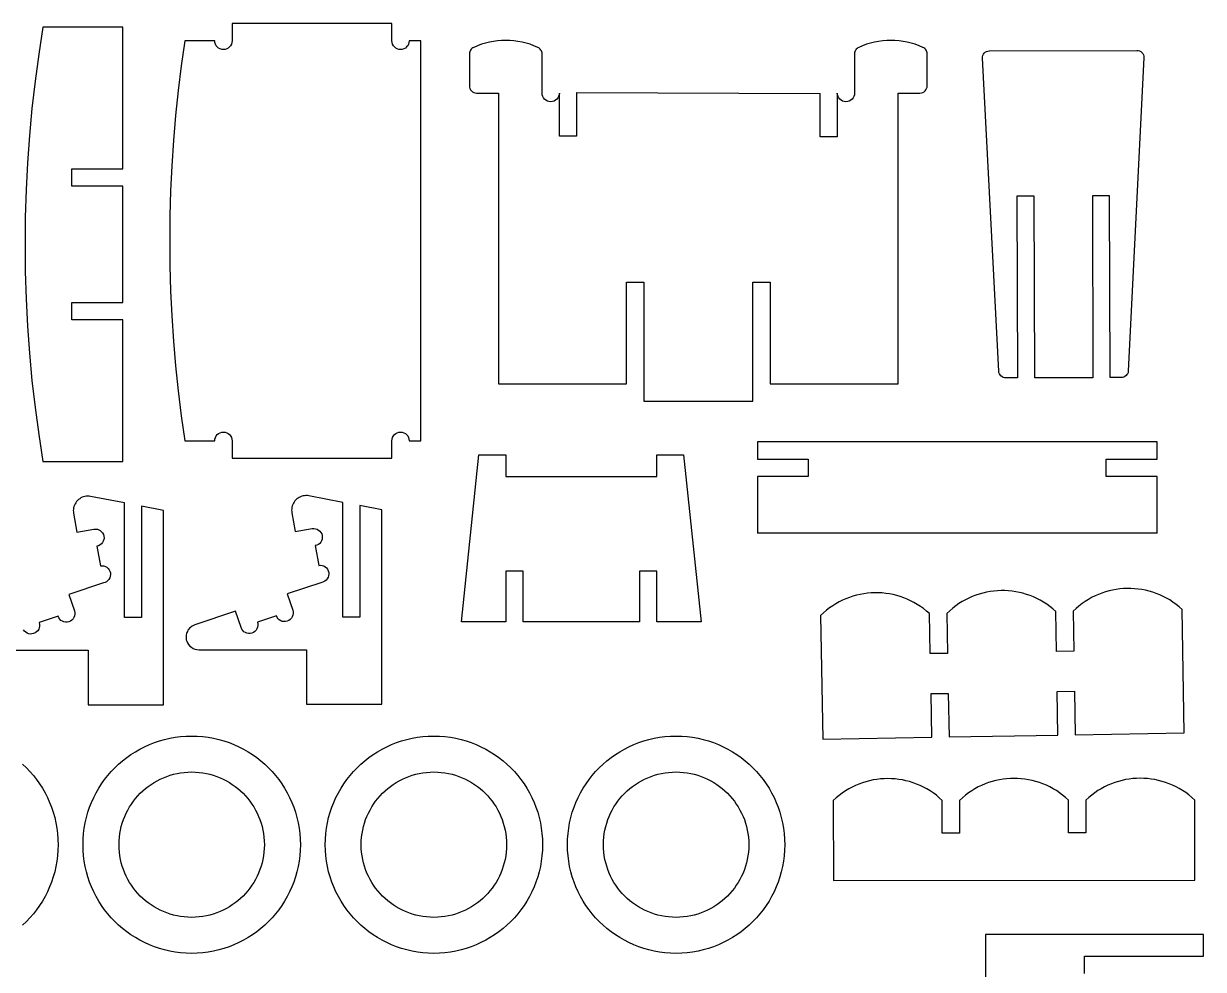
# Model space of a CAD drawing. Extents: x 9 to 509, y 40 to 335.
# Drawn here: x 319.3 to 509.4, y 177.2 to 329.5 of the extents above; entities that cross this region are included whole.
import ezdxf

# ---------------------------------------------------------------- set-up
doc = ezdxf.new("R2010")
doc.units = 0
doc.layers.get('0').update_dxf_attribs({"linetype": 'CONTINUOUS'})

msp = doc.modelspace()

# ---------------------------------------------------------------- linework, layer by layer
at = {"linetype": 'CONTINUOUS'}
for p, q in [((408.4, 318.39), (447.62, 318.23)), ((501.91, 247.46), (437.52, 247.46))]:
    msp.add_line(p, q, dxfattribs=at)
at = {"color": 7, "linetype": 'CONTINUOUS'}
for points in [[(322.43, 258.97), (335.31, 258.97), (335.31, 281.8), (327.11, 281.8), (327.11, 284.58), (335.31, 284.58), (335.31, 303.31), (327.11, 303.31), (327.11, 306.09), (335.31, 306.09), (335.31, 328.92), (322.43, 328.92), (322.43, 328.92), (321.75, 324.57), (321.17, 320.21), (320.67, 315.85), (320.27, 311.47), (319.95, 307.1), (319.73, 302.71), (319.59, 298.33), (319.55, 293.94), (319.59, 289.56), (319.73, 285.17), (319.95, 280.79), (320.27, 276.41), (320.67, 272.04), (321.17, 267.67), (321.75, 263.32), (322.43, 258.97), (322.43, 258.97)], [(345.29, 262.33), (350.12, 262.33), (350.14, 262.61), (350.23, 262.87), (350.35, 263.11), (350.52, 263.31), (350.73, 263.48), (350.97, 263.61), (351.23, 263.69), (351.51, 263.72), (351.79, 263.69), (352.05, 263.61), (352.28, 263.48), (352.49, 263.31), (352.66, 263.11), (352.79, 262.87), (352.87, 262.61), (352.9, 262.33), (352.9, 262.33), (352.9, 262.33), (352.9, 259.55), (378.65, 259.55), (378.65, 262.33), (378.68, 262.61), (378.76, 262.87), (378.89, 263.11), (379.06, 263.31), (379.26, 263.48), (379.5, 263.61), (379.76, 263.69), (380.04, 263.72), (380.32, 263.69), (380.58, 263.61), (380.82, 263.48), (381.02, 263.31), (381.19, 263.11), (381.32, 262.87), (381.4, 262.61), (381.43, 262.33), (381.43, 262.33), (381.43, 262.33), (383.33, 262.33), (383.33, 326.71), (381.43, 326.71), (381.43, 326.71), (381.4, 326.43), (381.32, 326.17), (381.19, 325.94), (381.02, 325.73), (380.82, 325.56), (380.58, 325.43), (380.32, 325.35), (380.04, 325.32), (379.76, 325.35), (379.5, 325.43), (379.26, 325.56), (379.06, 325.73), (378.89, 325.94), (378.76, 326.17), (378.68, 326.43), (378.65, 326.71), (378.65, 326.71), (378.65, 329.49), (352.9, 329.49), (352.9, 326.71), (352.9, 326.71), (352.87, 326.43), (352.79, 326.17), (352.66, 325.94), (352.49, 325.73), (352.28, 325.56), (352.05, 325.43), (351.79, 325.35), (351.51, 325.32), (351.23, 325.35), (350.97, 325.43), (350.73, 325.56), (350.52, 325.73), (350.35, 325.94), (350.23, 326.17), (350.14, 326.43), (350.12, 326.71), (350.12, 326.71), (345.29, 326.71), (345.29, 326.71), (344.72, 322.71), (344.22, 318.7), (343.8, 314.68), (343.46, 310.65), (343.19, 306.62), (343, 302.59), (342.89, 298.56), (342.85, 294.52), (342.89, 290.48), (343, 286.45), (343.19, 282.42), (343.46, 278.39), (343.8, 274.37), (344.22, 270.35), (344.72, 266.33), (345.29, 262.33), (345.29, 262.33)], [(405.62, 318.31), (405.59, 318.03), (405.51, 317.77), (405.38, 317.53), (405.21, 317.33), (405.01, 317.16), (404.77, 317.03), (404.51, 316.95), (404.23, 316.92), (404.23, 316.92), (404.23, 316.92), (403.95, 316.95), (403.69, 317.03), (403.45, 317.16), (403.25, 317.33), (403.08, 317.53), (402.95, 317.77), (402.87, 318.03), (402.84, 318.31), (402.84, 318.31), (402.84, 318.31), (402.84, 324.61), (402.84, 324.61), (402.83, 324.78), (402.79, 324.94), (402.73, 325.1), (402.65, 325.24), (402.55, 325.37), (402.44, 325.49), (402.3, 325.59), (402.15, 325.67), (402.15, 325.67), (401.53, 325.94), (400.9, 326.16), (400.26, 326.36), (399.61, 326.51), (398.96, 326.64), (398.31, 326.72), (397.65, 326.78), (396.99, 326.79), (396.32, 326.78), (395.67, 326.72), (395.01, 326.64), (394.36, 326.51), (393.71, 326.36), (393.07, 326.16), (392.44, 325.94), (391.82, 325.67), (391.82, 325.67), (391.67, 325.59), (391.54, 325.49), (391.42, 325.37), (391.32, 325.24), (391.24, 325.1), (391.18, 324.94), (391.14, 324.78), (391.13, 324.61), (391.13, 324.61), (391.13, 319.48), (391.13, 319.48), (391.16, 319.25), (391.22, 319.03), (391.33, 318.83), (391.47, 318.65), (391.65, 318.51), (391.85, 318.4), (392.07, 318.34), (392.3, 318.31), (392.3, 318.31), (392.3, 318.31), (395.81, 318.31), (395.81, 271.49), (416.45, 271.49), (416.45, 287.87), (419.23, 287.87), (419.23, 268.71), (436.79, 268.71), (436.79, 287.87), (439.57, 287.87), (439.57, 271.49), (460.2, 271.49), (460.2, 318.31), (463.71, 318.31), (463.71, 318.31), (463.95, 318.34), (464.17, 318.4), (464.37, 318.51), (464.54, 318.65), (464.68, 318.83), (464.79, 319.03), (464.86, 319.25), (464.88, 319.48), (464.88, 319.48), (464.88, 319.48), (464.88, 324.61), (464.88, 324.61), (464.87, 324.78), (464.84, 324.94), (464.78, 325.1), (464.7, 325.24), (464.6, 325.37), (464.48, 325.49), (464.35, 325.59), (464.2, 325.67), (464.2, 325.67), (463.58, 325.94), (462.94, 326.16), (462.3, 326.36), (461.66, 326.51), (461.01, 326.64), (460.35, 326.72), (459.69, 326.78), (459.03, 326.79), (458.37, 326.78), (457.71, 326.72), (457.05, 326.64), (456.4, 326.51), (455.75, 326.36), (455.11, 326.16), (454.48, 325.94), (453.86, 325.67), (453.86, 325.67), (453.71, 325.59), (453.58, 325.49), (453.46, 325.37), (453.36, 325.24), (453.28, 325.1), (453.22, 324.94), (453.19, 324.78), (453.18, 324.61), (453.18, 324.61), (453.18, 318.31), (453.18, 318.31), (453.15, 318.03), (453.07, 317.77), (452.94, 317.53), (452.77, 317.33), (452.56, 317.16), (452.33, 317.03), (452.07, 316.95), (451.79, 316.92), (451.79, 316.92), (451.79, 316.92), (451.51, 316.95), (451.25, 317.03), (451.01, 317.16), (450.8, 317.33), (450.63, 317.53), (450.51, 317.77), (450.42, 318.03), (450.4, 318.31), (450.4, 318.31), (450.4, 318.31)], [(476.4, 273.56), (473.78, 323.91), (473.78, 323.91), (473.79, 324.14), (473.85, 324.36), (473.94, 324.56), (474.07, 324.74), (474.24, 324.89), (474.43, 325), (474.64, 325.08), (474.87, 325.12), (474.92, 325.12), (474.92, 325.12), (498.65, 325.18), (498.65, 325.18), (498.88, 325.16), (499.1, 325.09), (499.29, 324.99), (499.47, 324.85), (499.61, 324.68), (499.71, 324.48), (499.78, 324.27), (499.8, 324.04), (499.8, 323.98), (499.8, 323.98), (497.27, 273.61), (497.27, 273.61), (497.24, 273.38), (497.17, 273.17), (497.05, 272.98), (496.91, 272.82), (496.74, 272.68), (496.55, 272.58), (496.33, 272.52), (496.11, 272.49), (496.11, 272.49), (494.35, 272.49), (494.27, 301.76), (491.49, 301.75), (491.57, 272.48), (482.2, 272.46), (482.12, 301.72), (479.34, 301.72), (479.42, 272.45), (477.57, 272.45), (477.57, 272.45), (477.34, 272.47), (477.13, 272.53), (476.93, 272.63), (476.76, 272.77), (476.62, 272.93), (476.51, 273.12), (476.43, 273.33), (476.4, 273.56), (476.4, 273.56)], [(408.4, 318.39), (408.4, 311.37), (405.62, 311.37), (405.62, 318.31)], [(450.4, 318.31), (450.4, 311.29), (447.62, 311.29), (447.62, 318.23)], [(501.91, 247.46), (501.91, 256.58), (493.71, 256.58), (493.71, 259.36), (501.91, 259.36), (501.91, 262.15), (437.52, 262.15), (437.52, 259.36), (445.72, 259.36), (445.72, 256.58), (437.52, 256.58), (437.52, 247.46), (437.52, 247.46)], [(389.84, 233.15), (392.66, 260.07), (397, 260.07), (397, 256.56), (421.3, 256.56), (421.3, 260.07), (425.64, 260.07), (428.46, 233.15), (421.3, 233.15), (421.3, 241.34), (418.52, 241.34), (418.52, 233.15), (399.79, 233.15), (399.79, 241.34), (397, 241.34), (397, 233.15), (389.84, 233.15), (389.84, 233.15)], [(312.37, 228.59), (329.7, 228.59), (329.7, 219.81), (341.85, 219.81), (341.85, 251.12), (338.33, 251.79), (338.33, 233.86), (335.55, 233.86), (335.55, 252.32), (330.12, 253.36), (330.12, 253.36), (329.88, 253.4), (329.64, 253.41), (329.41, 253.39), (329.19, 253.35), (328.97, 253.3), (328.76, 253.22), (328.55, 253.12), (328.36, 253), (328.18, 252.87), (328.01, 252.71), (327.86, 252.55), (327.73, 252.36), (327.61, 252.17), (327.51, 251.96), (327.43, 251.74), (327.38, 251.5), (327.34, 251.29), (327.33, 251.08), (327.34, 250.87), (327.37, 250.66), (327.37, 250.66), (327.91, 247.61), (330.65, 248.09), (330.65, 248.09), (330.93, 248.11), (331.2, 248.08), (331.45, 247.99), (331.68, 247.86), (331.89, 247.69), (332.05, 247.48), (332.18, 247.23), (332.26, 246.96), (332.26, 246.96), (332.28, 246.68), (332.24, 246.41), (332.16, 246.15), (332.03, 245.92), (331.85, 245.72), (331.64, 245.55), (331.4, 245.43), (331.13, 245.35), (331.13, 245.35), (331.13, 245.35), (331.69, 242.18), (331.69, 242.18), (331.97, 242.2), (332.24, 242.17), (332.5, 242.08), (332.73, 241.95), (332.93, 241.78), (333.1, 241.57), (333.22, 241.32), (333.3, 241.05), (333.32, 240.77), (333.29, 240.5), (333.2, 240.25), (333.07, 240.01), (332.9, 239.81), (332.69, 239.64), (332.44, 239.52), (332.17, 239.44), (332.17, 239.44), (332.17, 239.44), (326.62, 237.58), (327.51, 234.95), (327.51, 234.95), (327.57, 234.67), (327.58, 234.4), (327.53, 234.13), (327.43, 233.88), (327.29, 233.66), (327.11, 233.46), (326.89, 233.3), (326.63, 233.19), (326.36, 233.12), (326.08, 233.12), (325.82, 233.16), (325.57, 233.26), (325.34, 233.4), (325.15, 233.58), (324.99, 233.8), (324.87, 234.06), (324.87, 234.06), (321.82, 233.04), (321.82, 233.04), (321.88, 232.76), (321.89, 232.49), (321.84, 232.23), (321.75, 231.98), (321.6, 231.75), (321.42, 231.55), (321.2, 231.39), (320.94, 231.28), (320.67, 231.22), (320.4, 231.21), (320.13, 231.26), (319.88, 231.35), (319.66, 231.49), (319.46, 231.68), (319.3, 231.9)], [(347.53, 228.68), (364.87, 228.68), (364.87, 219.9), (377.01, 219.9), (377.01, 251.21), (373.5, 251.88), (373.5, 233.95), (370.72, 233.95), (370.72, 252.41), (365.28, 253.45), (365.28, 253.45), (365.04, 253.49), (364.81, 253.5), (364.58, 253.48), (364.35, 253.44), (364.13, 253.39), (363.92, 253.31), (363.72, 253.21), (363.53, 253.09), (363.35, 252.96), (363.18, 252.8), (363.03, 252.64), (362.89, 252.45), (362.78, 252.26), (362.68, 252.05), (362.6, 251.83), (362.54, 251.59), (362.51, 251.38), (362.5, 251.17), (362.51, 250.96), (362.54, 250.75), (362.54, 250.75), (363.07, 247.7), (365.81, 248.18), (365.81, 248.18), (366.09, 248.2), (366.36, 248.16), (366.62, 248.08), (366.85, 247.95), (367.05, 247.77), (367.22, 247.56), (367.35, 247.32), (367.42, 247.05), (367.42, 247.05), (367.42, 247.05), (367.44, 246.77), (367.41, 246.5), (367.32, 246.24), (367.19, 246.01), (367.02, 245.81), (366.81, 245.64), (366.57, 245.52), (366.3, 245.44), (366.3, 245.44), (366.3, 245.44), (366.86, 242.27), (366.86, 242.27), (367.14, 242.29), (367.41, 242.26), (367.66, 242.17), (367.89, 242.04), (368.1, 241.87), (368.26, 241.66), (368.39, 241.41), (368.47, 241.14), (368.49, 240.86), (368.45, 240.59), (368.37, 240.34), (368.24, 240.1), (368.06, 239.9), (367.85, 239.73), (367.61, 239.61), (367.34, 239.53), (367.34, 239.53), (367.34, 239.53), (361.79, 237.67), (362.67, 235.04), (362.67, 235.04), (362.74, 234.76), (362.74, 234.49), (362.7, 234.22), (362.6, 233.97), (362.46, 233.75), (362.28, 233.55), (362.05, 233.39), (361.8, 233.28), (361.52, 233.21), (361.25, 233.21), (360.98, 233.25), (360.74, 233.35), (360.51, 233.49), (360.31, 233.67), (360.15, 233.89), (360.04, 234.15), (360.04, 234.15), (356.99, 233.13), (356.99, 233.13), (357.05, 232.85), (357.05, 232.58), (357.01, 232.32), (356.91, 232.07), (356.77, 231.84), (356.59, 231.64), (356.37, 231.48), (356.11, 231.37), (355.83, 231.31), (355.56, 231.3), (355.3, 231.35), (355.05, 231.44), (354.82, 231.58), (354.62, 231.77), (354.46, 231.99), (354.35, 232.24), (354.35, 232.24), (354.35, 232.24), (353.47, 234.88), (346.88, 232.67), (346.88, 232.67), (346.69, 232.59), (346.5, 232.5), (346.33, 232.39), (346.18, 232.27), (346.03, 232.13), (345.91, 231.98), (345.79, 231.81), (345.7, 231.64), (345.62, 231.46), (345.56, 231.28), (345.51, 231.08), (345.49, 230.89), (345.48, 230.69), (345.5, 230.48), (345.53, 230.28), (345.59, 230.08), (345.72, 229.78), (345.89, 229.51), (346.1, 229.27), (346.34, 229.07), (346.61, 228.9), (346.9, 228.78), (347.21, 228.71), (347.53, 228.68), (347.53, 228.68)], [(448.05, 214.3), (465.61, 214.59), (465.49, 221.62), (468.27, 221.66), (468.39, 214.64), (485.94, 214.94), (485.83, 221.96), (488.61, 222.01), (488.72, 214.99), (506.28, 215.28), (505.94, 235.18), (505.94, 235.18), (505.47, 235.6), (504.98, 235.99), (504.47, 236.35), (503.95, 236.69), (503.42, 236.99), (502.88, 237.27), (502.33, 237.52), (501.77, 237.75), (501.21, 237.94), (500.63, 238.11), (500.05, 238.25), (499.47, 238.37), (498.88, 238.45), (498.29, 238.51), (497.7, 238.54), (497.11, 238.54), (496.51, 238.52), (495.92, 238.47), (495.33, 238.39), (494.75, 238.28), (494.17, 238.15), (493.6, 237.99), (493.03, 237.8), (492.47, 237.59), (491.92, 237.34), (491.37, 237.07), (490.84, 236.78), (490.32, 236.45), (489.82, 236.1), (489.33, 235.72), (488.85, 235.32), (488.39, 234.88), (488.39, 234.88), (488.5, 228.45), (485.72, 228.4), (485.61, 234.84), (485.61, 234.84), (485.13, 235.25), (484.64, 235.64), (484.13, 236.01), (483.62, 236.34), (483.09, 236.65), (482.55, 236.93), (482, 237.18), (481.44, 237.4), (480.87, 237.6), (480.3, 237.77), (479.72, 237.91), (479.13, 238.02), (478.54, 238.11), (477.95, 238.16), (477.36, 238.2), (476.77, 238.2), (476.18, 238.18), (475.59, 238.12), (475, 238.05), (474.41, 237.94), (473.83, 237.81), (473.26, 237.65), (472.69, 237.46), (472.13, 237.24), (471.58, 237), (471.04, 236.73), (470.51, 236.43), (469.99, 236.11), (469.48, 235.76), (468.99, 235.38), (468.51, 234.97), (468.05, 234.54), (468.05, 234.54), (468.16, 228.1), (465.38, 228.05), (465.27, 234.49), (465.27, 234.49), (464.79, 234.91), (464.3, 235.3), (463.8, 235.66), (463.28, 235.99), (462.75, 236.3), (462.21, 236.58), (461.66, 236.83), (461.1, 237.06), (460.53, 237.25), (459.96, 237.42), (459.38, 237.56), (458.79, 237.67), (458.21, 237.76), (457.62, 237.82), (457.02, 237.85), (456.43, 237.85), (455.84, 237.83), (455.25, 237.78), (454.66, 237.7), (454.08, 237.59), (453.5, 237.46), (452.92, 237.3), (452.35, 237.11), (451.79, 236.9), (451.24, 236.65), (450.7, 236.38), (450.17, 236.09), (449.65, 235.76), (449.14, 235.41), (448.65, 235.03), (448.17, 234.63), (447.71, 234.19), (447.71, 234.19), (448.05, 214.3), (448.05, 214.3)], [(363.9, 197.29), (363.88, 196.39), (363.81, 195.5), (363.7, 194.63), (363.54, 193.76), (363.35, 192.92), (363.11, 192.09), (362.84, 191.27), (362.52, 190.48), (362.17, 189.7), (361.79, 188.95), (361.37, 188.22), (360.91, 187.51), (360.42, 186.82), (359.9, 186.16), (359.35, 185.52), (358.77, 184.92), (358.17, 184.34), (357.53, 183.79), (356.87, 183.27), (356.18, 182.78), (355.47, 182.32), (354.74, 181.9), (353.99, 181.52), (353.21, 181.17), (352.42, 180.85), (351.6, 180.58), (350.77, 180.34), (349.93, 180.15), (349.06, 179.99), (348.19, 179.88), (347.3, 179.81), (346.4, 179.79), (346.4, 179.79), (345.5, 179.81), (344.61, 179.88), (343.73, 179.99), (342.87, 180.15), (342.03, 180.34), (341.19, 180.58), (340.38, 180.85), (339.59, 181.17), (338.81, 181.52), (338.06, 181.9), (337.32, 182.32), (336.61, 182.78), (335.93, 183.27), (335.27, 183.79), (334.63, 184.34), (334.02, 184.92), (333.44, 185.52), (332.89, 186.16), (332.37, 186.82), (331.89, 187.51), (331.43, 188.22), (331.01, 188.95), (330.62, 189.7), (330.27, 190.48), (329.96, 191.27), (329.68, 192.09), (329.45, 192.92), (329.25, 193.76), (329.1, 194.63), (328.99, 195.5), (328.92, 196.39), (328.9, 197.29), (328.9, 197.29), (328.9, 197.29), (328.92, 198.19), (328.99, 199.08), (329.1, 199.96), (329.25, 200.82), (329.45, 201.66), (329.68, 202.5), (329.96, 203.31), (330.27, 204.1), (330.62, 204.88), (331.01, 205.63), (331.43, 206.37), (331.89, 207.08), (332.37, 207.76), (332.89, 208.42), (333.44, 209.06), (334.02, 209.67), (334.63, 210.25), (335.27, 210.8), (335.93, 211.32), (336.61, 211.8), (337.32, 212.26), (338.06, 212.68), (338.81, 213.07), (339.59, 213.42), (340.38, 213.73), (341.19, 214.01), (342.03, 214.24), (342.87, 214.44), (343.73, 214.59), (344.61, 214.7), (345.5, 214.77), (346.4, 214.79), (346.4, 214.79), (347.3, 214.77), (348.19, 214.7), (349.06, 214.59), (349.93, 214.44), (350.77, 214.24), (351.6, 214.01), (352.42, 213.73), (353.21, 213.42), (353.99, 213.07), (354.74, 212.68), (355.47, 212.26), (356.18, 211.8), (356.87, 211.32), (357.53, 210.8), (358.17, 210.25), (358.77, 209.67), (359.35, 209.06), (359.9, 208.42), (360.42, 207.76), (360.91, 207.08), (361.37, 206.37), (361.79, 205.63), (362.17, 204.88), (362.52, 204.1), (362.84, 203.31), (363.11, 202.5), (363.35, 201.66), (363.54, 200.82), (363.7, 199.96), (363.81, 199.08), (363.88, 198.19), (363.9, 197.29), (363.9, 197.29), (363.9, 197.29)], [(402.91, 197.29), (402.89, 196.39), (402.82, 195.5), (402.71, 194.63), (402.56, 193.76), (402.36, 192.92), (402.13, 192.09), (401.85, 191.27), (401.54, 190.48), (401.19, 189.7), (400.8, 188.95), (400.38, 188.22), (399.93, 187.51), (399.44, 186.82), (398.92, 186.16), (398.37, 185.52), (397.79, 184.92), (397.18, 184.34), (396.55, 183.79), (395.88, 183.27), (395.2, 182.78), (394.49, 182.32), (393.76, 181.9), (393, 181.52), (392.23, 181.17), (391.43, 180.85), (390.62, 180.58), (389.79, 180.34), (388.94, 180.15), (388.08, 179.99), (387.2, 179.88), (386.31, 179.81), (385.41, 179.79), (385.41, 179.79), (384.51, 179.81), (383.62, 179.88), (382.75, 179.99), (381.89, 180.15), (381.04, 180.34), (380.21, 180.58), (379.4, 180.85), (378.6, 181.17), (377.83, 181.52), (377.07, 181.9), (376.34, 182.32), (375.63, 182.78), (374.94, 183.27), (374.28, 183.79), (373.65, 184.34), (373.04, 184.92), (372.46, 185.52), (371.91, 186.16), (371.39, 186.82), (370.9, 187.51), (370.45, 188.22), (370.02, 188.95), (369.64, 189.7), (369.29, 190.48), (368.97, 191.27), (368.7, 192.09), (368.46, 192.92), (368.27, 193.76), (368.11, 194.63), (368, 195.5), (367.93, 196.39), (367.91, 197.29), (367.91, 197.29), (367.91, 197.29), (367.93, 198.19), (368, 199.08), (368.11, 199.96), (368.27, 200.82), (368.46, 201.66), (368.7, 202.5), (368.97, 203.31), (369.29, 204.1), (369.64, 204.88), (370.02, 205.63), (370.45, 206.37), (370.9, 207.08), (371.39, 207.76), (371.91, 208.42), (372.46, 209.06), (373.04, 209.67), (373.65, 210.25), (374.28, 210.8), (374.94, 211.32), (375.63, 211.8), (376.34, 212.26), (377.07, 212.68), (377.83, 213.07), (378.6, 213.42), (379.4, 213.73), (380.21, 214.01), (381.04, 214.24), (381.89, 214.44), (382.75, 214.59), (383.62, 214.7), (384.51, 214.77), (385.41, 214.79), (385.41, 214.79), (386.31, 214.77), (387.2, 214.7), (388.08, 214.59), (388.94, 214.44), (389.79, 214.24), (390.62, 214.01), (391.43, 213.73), (392.23, 213.42), (393, 213.07), (393.76, 212.68), (394.49, 212.26), (395.2, 211.8), (395.88, 211.32), (396.55, 210.8), (397.18, 210.25), (397.79, 209.67), (398.37, 209.06), (398.92, 208.42), (399.44, 207.76), (399.93, 207.08), (400.38, 206.37), (400.8, 205.63), (401.19, 204.88), (401.54, 204.1), (401.85, 203.31), (402.13, 202.5), (402.36, 201.66), (402.56, 200.82), (402.71, 199.96), (402.82, 199.08), (402.89, 198.19), (402.91, 197.29), (402.91, 197.29), (402.91, 197.29)], [(441.93, 197.29), (441.91, 196.39), (441.84, 195.5), (441.73, 194.63), (441.57, 193.76), (441.38, 192.92), (441.14, 192.09), (440.87, 191.27), (440.55, 190.48), (440.2, 189.7), (439.82, 188.95), (439.4, 188.22), (438.94, 187.51), (438.45, 186.82), (437.93, 186.16), (437.38, 185.52), (436.8, 184.92), (436.2, 184.34), (435.56, 183.79), (434.9, 183.27), (434.21, 182.78), (433.5, 182.32), (432.77, 181.9), (432.02, 181.52), (431.24, 181.17), (430.45, 180.85), (429.63, 180.58), (428.8, 180.34), (427.96, 180.15), (427.09, 179.99), (426.22, 179.88), (425.33, 179.81), (424.43, 179.79), (424.43, 179.79), (423.53, 179.81), (422.64, 179.88), (421.76, 179.99), (420.9, 180.15), (420.05, 180.34), (419.22, 180.58), (418.41, 180.85), (417.62, 181.17), (416.84, 181.52), (416.09, 181.9), (415.35, 182.32), (414.64, 182.78), (413.96, 183.27), (413.29, 183.79), (412.66, 184.34), (412.05, 184.92), (411.47, 185.52), (410.92, 186.16), (410.4, 186.82), (409.91, 187.51), (409.46, 188.22), (409.04, 188.95), (408.65, 189.7), (408.3, 190.48), (407.99, 191.27), (407.71, 192.09), (407.48, 192.92), (407.28, 193.76), (407.13, 194.63), (407.02, 195.5), (406.95, 196.39), (406.93, 197.29), (406.93, 197.29), (406.93, 197.29), (406.95, 198.19), (407.02, 199.08), (407.13, 199.96), (407.28, 200.82), (407.48, 201.66), (407.71, 202.5), (407.99, 203.31), (408.3, 204.1), (408.65, 204.88), (409.04, 205.63), (409.46, 206.37), (409.92, 207.08), (410.4, 207.76), (410.92, 208.42), (411.47, 209.06), (412.05, 209.67), (412.66, 210.25), (413.29, 210.8), (413.96, 211.32), (414.64, 211.8), (415.35, 212.26), (416.09, 212.68), (416.84, 213.07), (417.62, 213.42), (418.41, 213.73), (419.22, 214.01), (420.05, 214.24), (420.9, 214.44), (421.76, 214.59), (422.64, 214.7), (423.53, 214.77), (424.43, 214.79), (424.43, 214.79), (425.33, 214.77), (426.22, 214.7), (427.09, 214.59), (427.96, 214.44), (428.8, 214.24), (429.63, 214.01), (430.45, 213.73), (431.24, 213.42), (432.02, 213.07), (432.77, 212.68), (433.5, 212.26), (434.21, 211.8), (434.9, 211.32), (435.56, 210.8), (436.2, 210.25), (436.8, 209.67), (437.38, 209.06), (437.93, 208.42), (438.45, 207.76), (438.94, 207.08), (439.4, 206.37), (439.82, 205.63), (440.2, 204.88), (440.55, 204.1), (440.87, 203.31), (441.14, 202.5), (441.38, 201.66), (441.57, 200.82), (441.73, 199.96), (441.84, 199.08), (441.91, 198.19), (441.93, 197.29), (441.93, 197.29), (441.93, 197.29)], [(319.15, 210.25), (319.76, 209.67), (320.34, 209.06), (320.89, 208.42), (321.41, 207.76), (321.9, 207.08), (322.35, 206.37), (322.77, 205.63), (323.16, 204.88), (323.51, 204.1), (323.82, 203.31), (324.1, 202.5), (324.33, 201.66), (324.53, 200.82), (324.68, 199.96), (324.79, 199.08), (324.86, 198.19), (324.88, 197.29), (324.88, 197.29), (324.88, 197.29)], [(358.1, 197.29), (358.09, 196.69), (358.04, 196.09), (357.97, 195.51), (357.87, 194.93), (357.74, 194.37), (357.58, 193.81), (357.39, 193.27), (357.18, 192.73), (356.95, 192.22), (356.69, 191.71), (356.41, 191.22), (356.1, 190.75), (355.78, 190.29), (355.43, 189.85), (355.06, 189.42), (354.68, 189.01), (354.27, 188.63), (353.84, 188.26), (353.4, 187.91), (352.94, 187.59), (352.47, 187.28), (351.98, 187), (351.47, 186.74), (350.96, 186.51), (350.42, 186.3), (349.88, 186.11), (349.32, 185.95), (348.76, 185.82), (348.18, 185.72), (347.6, 185.65), (347, 185.6), (346.4, 185.59), (346.4, 185.59), (346.4, 185.59), (345.8, 185.6), (345.2, 185.65), (344.62, 185.72), (344.04, 185.82), (343.47, 185.95), (342.92, 186.11), (342.37, 186.3), (341.84, 186.51), (341.32, 186.74), (340.82, 187), (340.33, 187.28), (339.85, 187.59), (339.39, 187.91), (338.95, 188.26), (338.53, 188.63), (338.12, 189.01), (337.73, 189.42), (337.36, 189.85), (337.02, 190.29), (336.69, 190.75), (336.39, 191.22), (336.1, 191.71), (335.85, 192.22), (335.61, 192.73), (335.4, 193.27), (335.22, 193.81), (335.06, 194.37), (334.93, 194.93), (334.83, 195.51), (334.75, 196.09), (334.71, 196.69), (334.69, 197.29), (334.69, 197.29), (334.69, 197.29), (334.71, 197.89), (334.75, 198.49), (334.83, 199.07), (334.93, 199.65), (335.06, 200.22), (335.22, 200.77), (335.4, 201.32), (335.61, 201.85), (335.85, 202.37), (336.1, 202.87), (336.39, 203.36), (336.69, 203.84), (337.02, 204.3), (337.36, 204.74), (337.73, 205.16), (338.12, 205.57), (338.53, 205.96), (338.95, 206.33), (339.39, 206.67), (339.85, 207), (340.33, 207.3), (340.82, 207.59), (341.32, 207.84), (341.84, 208.08), (342.37, 208.29), (342.92, 208.47), (343.47, 208.63), (344.04, 208.76), (344.62, 208.86), (345.2, 208.94), (345.8, 208.98), (346.4, 209), (346.4, 209), (347, 208.98), (347.6, 208.94), (348.18, 208.86), (348.76, 208.76), (349.32, 208.63), (349.88, 208.47), (350.42, 208.29), (350.96, 208.08), (351.47, 207.84), (351.98, 207.59), (352.47, 207.3), (352.94, 207), (353.4, 206.67), (353.84, 206.33), (354.27, 205.96), (354.68, 205.57), (355.06, 205.16), (355.43, 204.74), (355.78, 204.3), (356.1, 203.84), (356.41, 203.36), (356.69, 202.87), (356.95, 202.37), (357.18, 201.85), (357.39, 201.32), (357.58, 200.77), (357.74, 200.22), (357.87, 199.65), (357.97, 199.07), (358.04, 198.49), (358.09, 197.89), (358.1, 197.29), (358.1, 197.29), (358.1, 197.29)], [(397.12, 197.29), (397.1, 196.69), (397.06, 196.09), (396.98, 195.51), (396.88, 194.93), (396.75, 194.37), (396.59, 193.81), (396.41, 193.27), (396.2, 192.73), (395.96, 192.22), (395.71, 191.71), (395.42, 191.22), (395.12, 190.75), (394.79, 190.29), (394.45, 189.85), (394.08, 189.42), (393.69, 189.01), (393.28, 188.63), (392.86, 188.26), (392.42, 187.91), (391.96, 187.59), (391.48, 187.28), (390.99, 187), (390.49, 186.74), (389.97, 186.51), (389.44, 186.3), (388.89, 186.11), (388.34, 185.95), (387.77, 185.82), (387.2, 185.72), (386.61, 185.65), (386.02, 185.6), (385.41, 185.59), (385.41, 185.59), (384.81, 185.6), (384.22, 185.65), (383.63, 185.72), (383.05, 185.82), (382.49, 185.95), (381.93, 186.11), (381.39, 186.3), (380.86, 186.51), (380.34, 186.74), (379.83, 187), (379.34, 187.28), (378.87, 187.59), (378.41, 187.91), (377.97, 188.26), (377.54, 188.63), (377.14, 189.01), (376.75, 189.42), (376.38, 189.85), (376.03, 190.29), (375.71, 190.75), (375.4, 191.22), (375.12, 191.71), (374.86, 192.22), (374.63, 192.73), (374.42, 193.27), (374.23, 193.81), (374.07, 194.37), (373.94, 194.93), (373.84, 195.51), (373.77, 196.09), (373.72, 196.69), (373.71, 197.29), (373.71, 197.29), (373.72, 197.89), (373.77, 198.49), (373.84, 199.07), (373.94, 199.65), (374.07, 200.22), (374.23, 200.77), (374.42, 201.32), (374.63, 201.85), (374.86, 202.37), (375.12, 202.87), (375.4, 203.36), (375.71, 203.84), (376.03, 204.3), (376.38, 204.74), (376.75, 205.16), (377.14, 205.57), (377.54, 205.96), (377.97, 206.33), (378.41, 206.67), (378.87, 207), (379.34, 207.3), (379.83, 207.59), (380.34, 207.84), (380.86, 208.08), (381.39, 208.29), (381.93, 208.47), (382.49, 208.63), (383.05, 208.76), (383.63, 208.86), (384.22, 208.94), (384.81, 208.98), (385.41, 209), (385.41, 209), (386.02, 208.98), (386.61, 208.94), (387.2, 208.86), (387.77, 208.76), (388.34, 208.63), (388.89, 208.47), (389.44, 208.29), (389.97, 208.08), (390.49, 207.84), (390.99, 207.59), (391.48, 207.3), (391.96, 207), (392.42, 206.67), (392.86, 206.33), (393.28, 205.96), (393.69, 205.57), (394.08, 205.16), (394.45, 204.74), (394.79, 204.3), (395.12, 203.84), (395.42, 203.36), (395.71, 202.87), (395.96, 202.37), (396.2, 201.85), (396.41, 201.32), (396.59, 200.77), (396.75, 200.22), (396.88, 199.65), (396.98, 199.07), (397.06, 198.49), (397.1, 197.89), (397.12, 197.29), (397.12, 197.29), (397.12, 197.29)], [(436.13, 197.29), (436.12, 196.69), (436.07, 196.09), (436, 195.51), (435.9, 194.93), (435.77, 194.37), (435.61, 193.81), (435.42, 193.27), (435.21, 192.73), (434.98, 192.22), (434.72, 191.71), (434.44, 191.22), (434.13, 190.75), (433.81, 190.29), (433.46, 189.85), (433.09, 189.42), (432.71, 189.01), (432.3, 188.63), (431.87, 188.26), (431.43, 187.91), (430.97, 187.59), (430.5, 187.28), (430.01, 187), (429.5, 186.74), (428.99, 186.51), (428.45, 186.3), (427.91, 186.11), (427.35, 185.95), (426.79, 185.82), (426.21, 185.72), (425.63, 185.65), (425.03, 185.6), (424.43, 185.59), (424.43, 185.59), (423.83, 185.6), (423.23, 185.65), (422.65, 185.72), (422.07, 185.82), (421.5, 185.95), (420.95, 186.11), (420.4, 186.3), (419.87, 186.51), (419.35, 186.74), (418.85, 187), (418.36, 187.28), (417.88, 187.59), (417.42, 187.91), (416.98, 188.26), (416.56, 188.63), (416.15, 189.01), (415.76, 189.42), (415.39, 189.85), (415.05, 190.29), (414.72, 190.75), (414.42, 191.22), (414.13, 191.71), (413.88, 192.22), (413.64, 192.73), (413.43, 193.27), (413.25, 193.81), (413.09, 194.37), (412.96, 194.93), (412.86, 195.51), (412.78, 196.09), (412.74, 196.69), (412.72, 197.29), (412.72, 197.29), (412.74, 197.89), (412.78, 198.49), (412.86, 199.07), (412.96, 199.65), (413.09, 200.22), (413.25, 200.77), (413.43, 201.32), (413.64, 201.85), (413.88, 202.37), (414.13, 202.87), (414.42, 203.36), (414.72, 203.84), (415.05, 204.3), (415.39, 204.74), (415.76, 205.16), (416.15, 205.57), (416.56, 205.96), (416.98, 206.33), (417.42, 206.67), (417.88, 207), (418.36, 207.3), (418.85, 207.59), (419.35, 207.84), (419.87, 208.08), (420.4, 208.29), (420.95, 208.47), (421.5, 208.63), (422.07, 208.76), (422.65, 208.86), (423.23, 208.94), (423.83, 208.98), (424.43, 209), (424.43, 209), (425.03, 208.98), (425.63, 208.94), (426.21, 208.86), (426.79, 208.76), (427.35, 208.63), (427.91, 208.47), (428.45, 208.29), (428.99, 208.08), (429.5, 207.84), (430.01, 207.59), (430.5, 207.3), (430.97, 207), (431.43, 206.67), (431.87, 206.33), (432.3, 205.96), (432.71, 205.57), (433.09, 205.16), (433.46, 204.74), (433.81, 204.3), (434.13, 203.84), (434.44, 203.36), (434.72, 202.87), (434.98, 202.37), (435.21, 201.85), (435.42, 201.32), (435.61, 200.77), (435.77, 200.22), (435.9, 199.65), (436, 199.07), (436.07, 198.49), (436.12, 197.89), (436.13, 197.29), (436.13, 197.29), (436.13, 197.29)], [(449.76, 191.53), (508, 191.6), (507.98, 204.48), (507.98, 204.48), (507.51, 204.91), (507.03, 205.3), (506.53, 205.67), (506.02, 206.02), (505.49, 206.33), (504.96, 206.62), (504.41, 206.88), (503.85, 207.11), (503.29, 207.32), (502.72, 207.49), (502.14, 207.64), (501.56, 207.77), (500.97, 207.86), (500.38, 207.93), (499.79, 207.97), (499.2, 207.98), (498.61, 207.97), (498.01, 207.93), (497.43, 207.86), (496.84, 207.76), (496.26, 207.64), (495.68, 207.48), (495.11, 207.3), (494.55, 207.1), (493.99, 206.86), (493.45, 206.6), (492.91, 206.31), (492.39, 206), (491.87, 205.65), (491.38, 205.28), (490.89, 204.88), (490.42, 204.46), (490.42, 204.46), (490.43, 199.19), (487.65, 199.19), (487.64, 204.46), (487.64, 204.46), (487.17, 204.88), (486.69, 205.28), (486.19, 205.65), (485.68, 205.99), (485.15, 206.31), (484.62, 206.59), (484.07, 206.85), (483.51, 207.09), (482.95, 207.29), (482.38, 207.47), (481.8, 207.62), (481.22, 207.74), (480.63, 207.84), (480.04, 207.9), (479.45, 207.94), (478.86, 207.96), (478.27, 207.94), (477.67, 207.9), (477.09, 207.83), (476.5, 207.74), (475.92, 207.61), (475.34, 207.46), (474.77, 207.28), (474.21, 207.07), (473.65, 206.84), (473.11, 206.58), (472.57, 206.29), (472.05, 205.97), (471.53, 205.63), (471.04, 205.26), (470.55, 204.86), (470.08, 204.43), (470.08, 204.43), (470.09, 199.17), (467.31, 199.16), (467.3, 204.43), (467.3, 204.43), (466.83, 204.86), (466.35, 205.25), (465.85, 205.62), (465.34, 205.97), (464.81, 206.28), (464.28, 206.57), (463.73, 206.83), (463.17, 207.06), (462.61, 207.27), (462.04, 207.44), (461.46, 207.59), (460.88, 207.72), (460.29, 207.81), (459.7, 207.88), (459.11, 207.92), (458.52, 207.93), (457.93, 207.92), (457.33, 207.88), (456.75, 207.81), (456.16, 207.71), (455.58, 207.59), (455, 207.43), (454.43, 207.25), (453.87, 207.05), (453.31, 206.81), (452.77, 206.55), (452.23, 206.26), (451.71, 205.95), (451.19, 205.6), (450.7, 205.23), (450.21, 204.83), (449.74, 204.41), (449.74, 204.41), (449.76, 191.53), (449.76, 191.53)], [(324.88, 197.29), (324.86, 196.39), (324.79, 195.5), (324.68, 194.63), (324.53, 193.76), (324.33, 192.92), (324.1, 192.09), (323.82, 191.27), (323.51, 190.48), (323.16, 189.7), (322.77, 188.95), (322.35, 188.22), (321.9, 187.51), (321.41, 186.82), (320.89, 186.16), (320.34, 185.52), (319.76, 184.92), (319.15, 184.34)], [(490.2, 176.55), (490.2, 179.33), (509.37, 179.33), (509.37, 182.85), (474.25, 182.85), (474.25, 164.12)]]:
    msp.add_lwpolyline(points, dxfattribs=at)
msp.add_lwpolyline([(405.62, 318.31), (405.62, 318.31)], close=True, dxfattribs=at)

doc.saveas('drawing.dxf')
